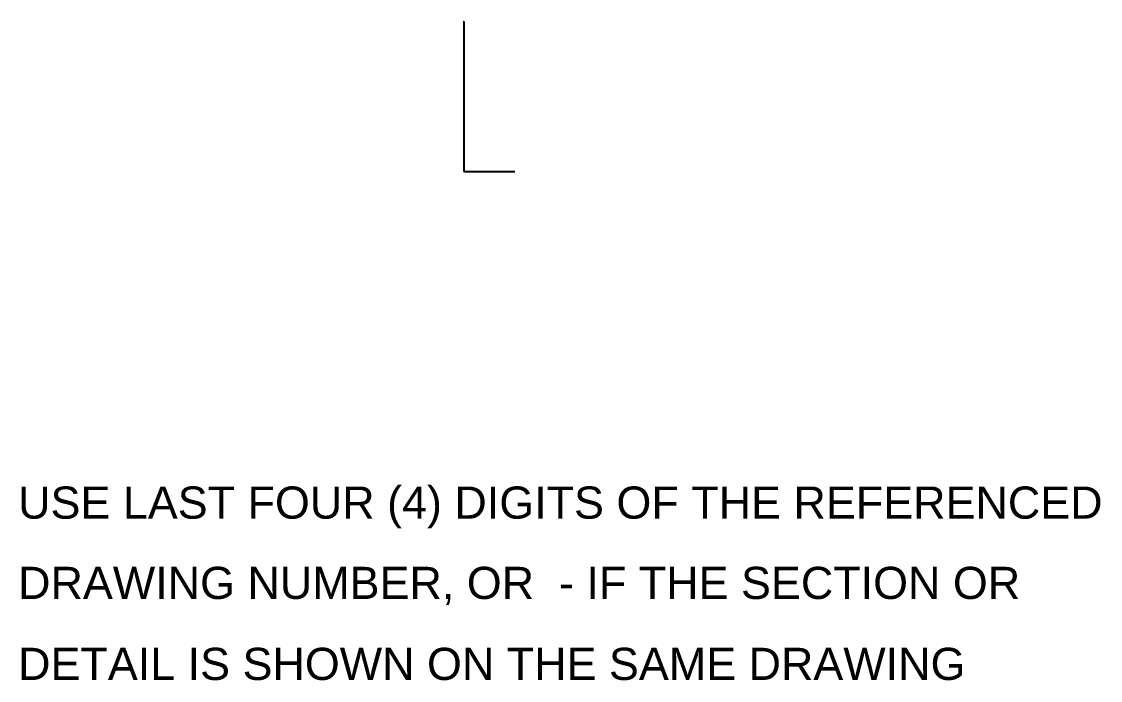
# Model space of a CAD drawing. Header units: millimetres. Extents: x -187664 to 435448, y -313239 to 299894.
# Drawn here: x -131832 to -125535, y 52133 to 55975 of the extents above; entities that cross this region are included whole.
import ezdxf

# ---------------------------------------------------------------- set-up
doc = ezdxf.new("R2010")
doc.units = ezdxf.units.MM
doc.layers.add('ARROW', color=7, linetype='Continuous')
doc.layers.add('Stan-Dim', color=7, linetype='Continuous')
doc.layers.add('Text', color=7, linetype='Continuous', lineweight=0)
doc.styles.add('RomanS', font='arial.ttf', dxfattribs={"width": 0.8})
doc.dimstyles.new('Dim-Cen', dxfattribs={"dimtxt": 3, "dimasz": 1, "dimexe": 0, "dimexo": 2.5, "dimgap": 1.5, "dimtad": 1, "dimdec": 0, "dimzin": 1, "dimdsep": 46, "dimtxsty": 'RomanS', "dimblk": 'CEN1', "dimcen": 0.09, "dimclrd": 7, "dimclre": 7, "dimclrt": 7, "dimadec": 0, "dimazin": 0, "dimtfac": 1, "dimtdec": 0, "dimtofl": 0, "dimtmove": 2, "dimatfit": 3, "dimfxl": 1, "dimtfill": 1, "dimtfillclr": 256, "dimtolj": 1, "dimtzin": 0, "dimarcsym": 0})

# ---------------------------------------------------------------- blocks, each defined once
blk = doc.blocks.new('A-ARC')
at = {"layer": 'ARROW', "color": 7}
blk.add_line((0.9, 0), (-4.7, 0), dxfattribs=at)
at = {"layer": 'ARROW', "color": 7, "ltscale": 75}
blk.add_arc((0, -0.3), 0.954, 16.7054, 178.9717, dxfattribs=at)
blk = doc.blocks.new('CEN1')
at = {"color": 7}
for p, q in [((1.5, 0), (-1.5, 0)), ((0, 1.5), (0, -1.5))]:
    blk.add_line(p, q, dxfattribs=at)
blk.add_circle((0, 0), 0.75, dxfattribs=at)

msp = doc.modelspace()

# ---------------------------------------------------------------- texts
at = {"layer": 'Text', "color": 7, "style": 'RomanS'}
for s, p in [('USE LAST FOUR (4) DIGITS OF THE REFERENCED', (-131852.019, 53076.221)), ('DRAWING NUMBER, OR  - IF THE SECTION OR', (-131852.019, 52608.041)), ('DETAIL IS SHOWN ON THE SAME DRAWING', (-131852.019, 52135.834))]:
    msp.add_text(s, height=187.5, dxfattribs=at).set_placement(p)

# ---------------------------------------------------------------- leaders
at = {"layer": 'Stan-Dim', "color": 7}
msp.add_leader([(-129250.49, 55973.249), (-129250.49, 55100.287), (-128953.19, 55100.287)], dimstyle='Dim-Cen', override={"dimasz": 1.5, "dimtad": 0, "dimclrd": 7, "dimldrblk": 'A-ARC'}, dxfattribs=at)

doc.saveas('drawing.dxf')
